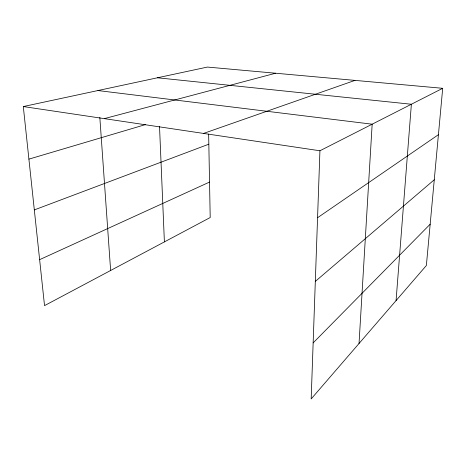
<?xml version="1.0" encoding="UTF-8"?>
<svg xmlns="http://www.w3.org/2000/svg" width="466" height="466" viewBox="0 0 466 466"><rect width="100%" height="100%" fill="white"/><g stroke="black" fill="none" stroke-linecap="round" stroke-linejoin="round"><path stroke-width="0.7" d="M442.7 88.307L319.926 150.774L311.172 398.931L426.367 265.504L442.7 88.307L207.393 67.069L23.3 106.557L44.532 305.632L210.201 217.54L208.646 134.109M359.03 343.5L372.165 124.195L97.93 90.55M396.065 300.605L411.373 104.25L157.467 77.781M313.152 342.894L430.176 224.198M315.319 281.406L434.271 179.765M317.567 217.721L438.424 134.686M39.627 259.661L209.543 182.072M34.321 209.916L208.832 144.186M203.549 133.427L354.981 80.391M28.909 159.133L145.456 124.603M104.314 118.632L275.598 73.226M23.3 106.557L319.926 150.774M99.829 117.385L110.634 270.484M159.512 126.257L164.393 241.895"/></g></svg>
